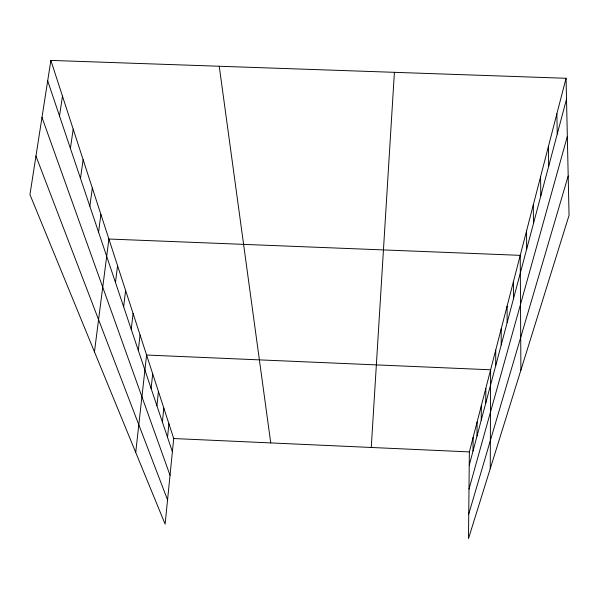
<?xml version="1.0" encoding="UTF-8"?>
<svg xmlns="http://www.w3.org/2000/svg" width="599" height="599" viewBox="0 0 599 599"><rect width="100%" height="100%" fill="white"/><g stroke="black" fill="none" stroke-linecap="round" stroke-linejoin="round"><path stroke-width="0.9" d="M501.206 344.949L501.213 328.851M495.702 365.667L495.74 350.018M490.252 468.65L490.618 369.793L146.583 355.035L135.718 452.455M485.752 403.134L485.826 388.309M476.999 436.087L477.104 422.018M481.237 420.124L481.334 405.68M473 451.122L473.128 437.397M566.062 78.282L469.369 451.908L468.493 538.591L569.05 215.341L566.062 78.282L50.87 60.409L29.95 194.578L165.122 524.132L173.717 438.535L50.87 60.409M371.26 447.468L394.397 72.322M167.525 437.315L168.911 423.763M162.381 422.003L163.827 408.106M156.916 405.748L158.435 391.499M151.105 388.459L152.7 373.843M138.302 350.37L140.061 334.953M131.226 329.33L133.09 313.479M123.641 306.755L125.603 290.455M115.48 282.488L117.561 265.701M94.455 351.845L108.898 239.023L520.239 255.346L520.898 370.137M98.558 232.15L100.902 214.397M89.85 206.243L92.328 188.011M80.491 178.405L83.119 159.671M70.405 148.402L73.198 129.137M59.511 115.974L62.483 96.147M469.234 465.311L566.519 99.112M468.995 489.136L567.328 136.475M468.74 514.054L568.189 175.979M173.717 438.535L469.369 451.908M35.955 156.062L167.555 499.903M41.982 117.397L170.026 475.299M47.688 80.813L172.385 451.766M219.241 66.249L270.741 442.923M556.868 113.795L557.242 134.019M548.399 146.53L548.699 166.178M540.568 176.81L540.807 195.895M533.297 204.888L533.484 223.449M526.543 230.997L526.678 249.064M513.418 281.702L513.478 298.766M507.091 306.141L507.121 322.704"/></g></svg>
